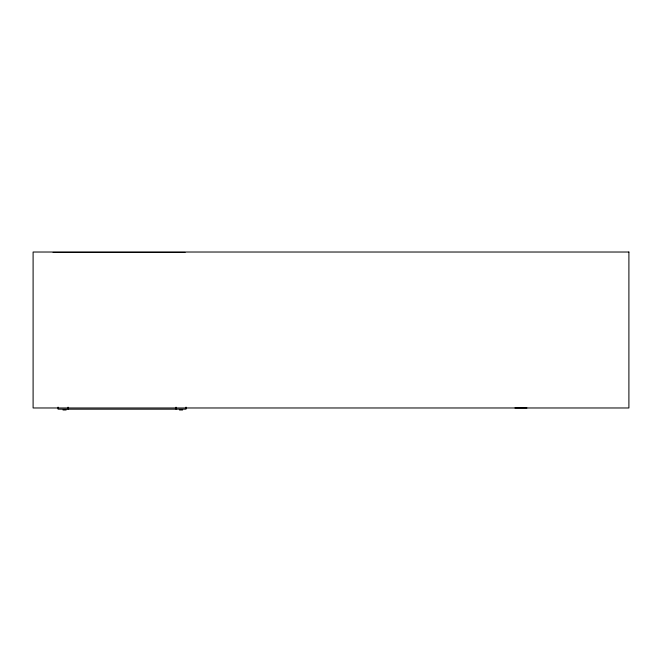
<?xml version="1.0" encoding="UTF-8"?>
<svg xmlns="http://www.w3.org/2000/svg" width="662" height="662" viewBox="0 0 662 662"><rect width="100%" height="100%" fill="white"/><g stroke="black" fill="none" stroke-linecap="round" stroke-linejoin="round"><path stroke-width="0.99" d="M53.092 252.429L185.046 252.429M62.981 409.977L66.159 409.977M179.452 409.977L182.654 409.977M526.935 407.974L514.937 407.974M186.022 407.105L186.022 409.174L58.066 409.174L58.066 407.105M176.026 407.171L176.026 409.174M68.062 407.171L68.062 409.174M628.9 252.023L33.1 252.023L33.1 407.974L628.9 407.974L628.9 252.023"/></g></svg>
